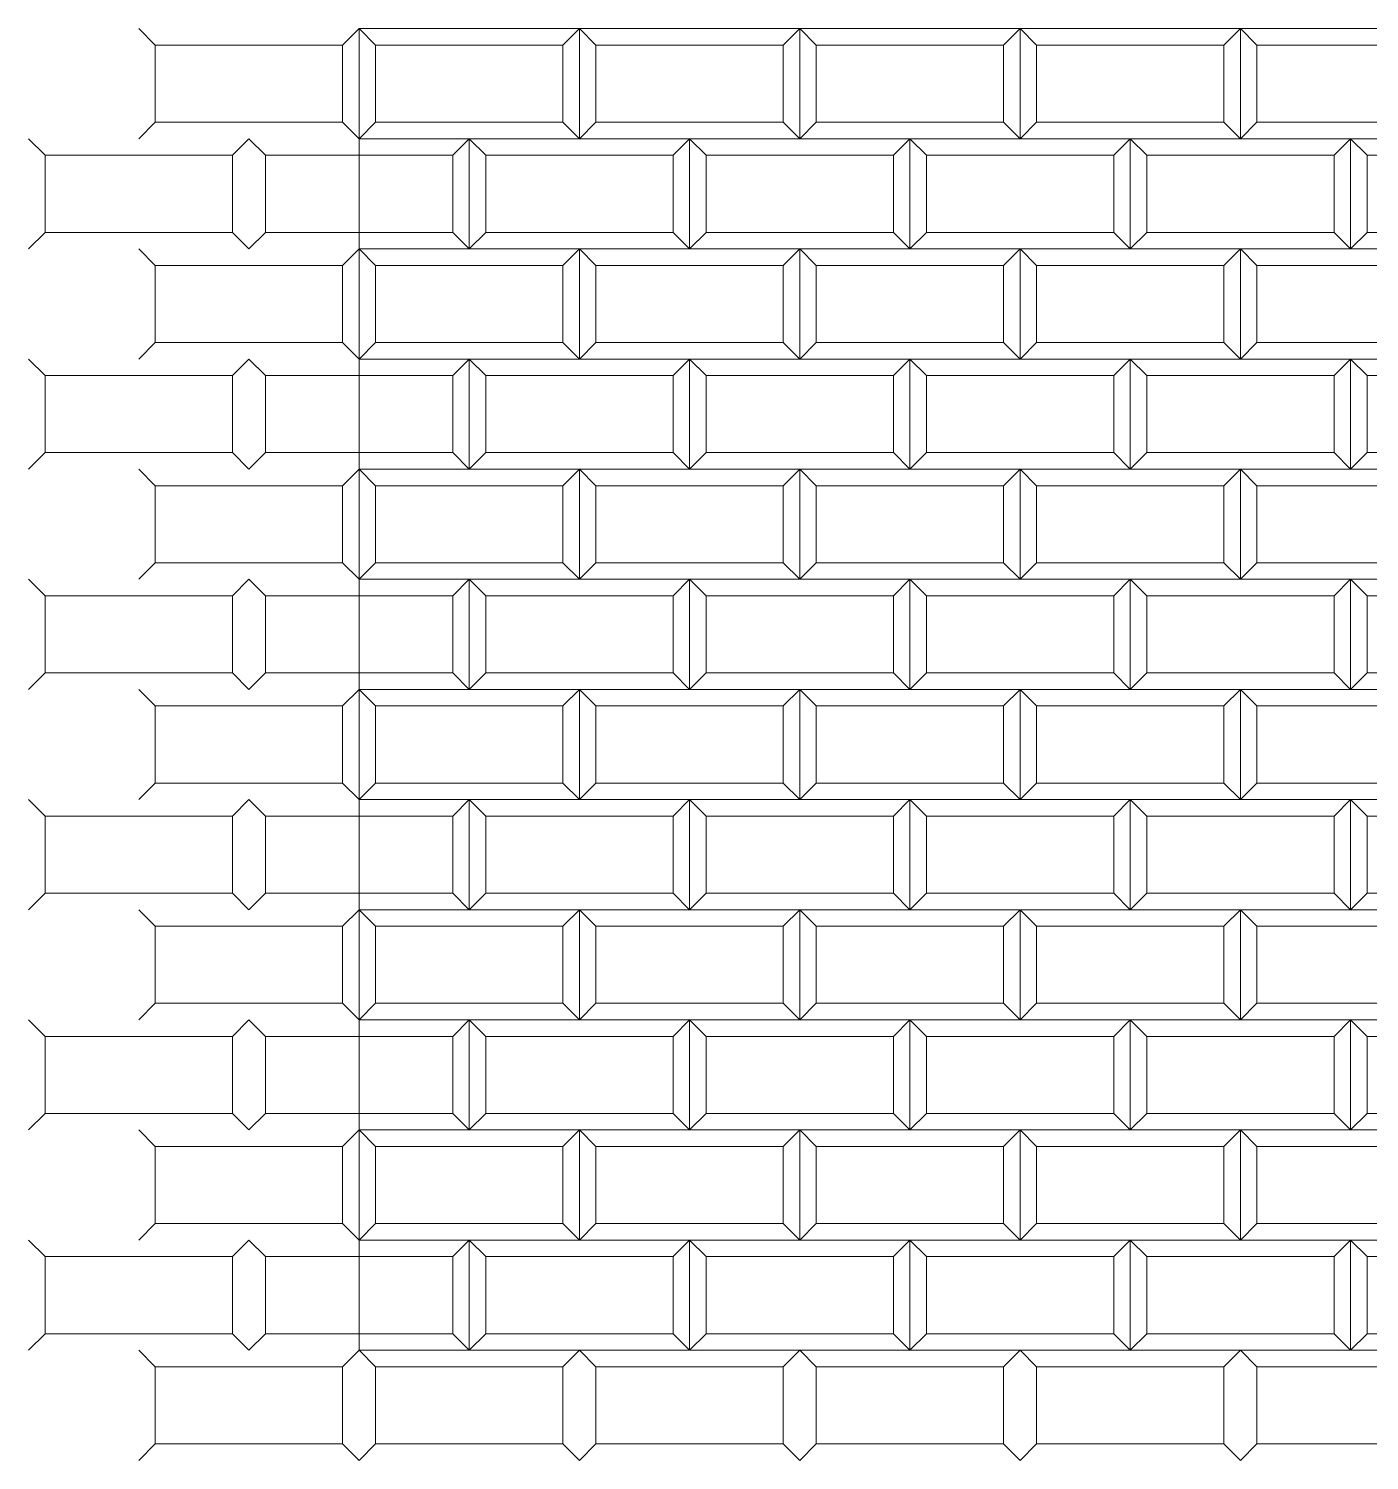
# Model space of a CAD drawing. Header units: centimetres. Extents: x -2268 to 4168, y -1681 to 1458.
# Drawn here: x 3067.1 to 3188.8, y 92.8 to 222.8 of the extents above; entities that cross this region are included whole.
import ezdxf

# ---------------------------------------------------------------- set-up
doc = ezdxf.new("R2010")
doc.units = ezdxf.units.CM
doc.layers.add('PDF11_Text_Num_Penna__4', color=4, linetype='Continuous', lineweight=18)
doc.layers.add('PDF11_Text_Num_Penna__5', color=5, linetype='Continuous', lineweight=18)

msp = doc.modelspace()

# ---------------------------------------------------------------- linework, layer by layer
at = {"layer": 'PDF11_Text_Num_Penna__4', "color": 4, "linetype": 'Continuous', "lineweight": 18}
for p, q in [((3077.0782, 222.8014), (3078.5782, 221.3014)), ((3095.5782, 221.3014), (3097.0782, 222.8014)), ((3097.0782, 222.8014), (3098.5782, 221.3014)), ((3115.5782, 221.3014), (3117.0782, 222.8014)), ((3117.0782, 222.8014), (3118.5782, 221.3014)), ((3135.5782, 221.3014), (3137.0782, 222.8014)), ((3137.0782, 222.8014), (3138.5782, 221.3014)), ((3155.5782, 221.3014), (3157.0782, 222.8014)), ((3157.0782, 222.8014), (3158.5782, 221.3014)), ((3175.5782, 221.3014), (3177.0782, 222.8014)), ((3177.0782, 222.8014), (3178.5782, 221.3014)), ((3095.5782, 221.3014), (3078.5782, 221.3014)), ((3078.5782, 214.3014), (3078.5782, 221.3014)), ((3095.5782, 214.3014), (3095.5782, 221.3014)), ((3115.5782, 221.3014), (3098.5782, 221.3014)), ((3098.5782, 214.3014), (3098.5782, 221.3014)), ((3115.5782, 214.3014), (3115.5782, 221.3014)), ((3135.5782, 221.3014), (3118.5782, 221.3014)), ((3118.5782, 214.3014), (3118.5782, 221.3014)), ((3135.5782, 214.3014), (3135.5782, 221.3014)), ((3155.5782, 221.3014), (3138.5782, 221.3014)), ((3138.5782, 214.3014), (3138.5782, 221.3014)), ((3155.5782, 214.3014), (3155.5782, 221.3014)), ((3175.5782, 221.3014), (3158.5782, 221.3014)), ((3158.5782, 214.3014), (3158.5782, 221.3014)), ((3175.5782, 214.3014), (3175.5782, 221.3014)), ((3195.5782, 221.3014), (3178.5782, 221.3014)), ((3178.5782, 214.3014), (3178.5782, 221.3014)), ((3078.5782, 214.3014), (3077.0782, 212.8014)), ((3095.5782, 214.3014), (3078.5782, 214.3014)), ((3095.5782, 214.3014), (3097.0782, 212.8014)), ((3098.5782, 214.3014), (3097.0782, 212.8014)), ((3115.5782, 214.3014), (3098.5782, 214.3014)), ((3115.5782, 214.3014), (3117.0782, 212.8014)), ((3118.5782, 214.3014), (3117.0782, 212.8014)), ((3135.5782, 214.3014), (3118.5782, 214.3014)), ((3135.5782, 214.3014), (3137.0782, 212.8014)), ((3138.5782, 214.3014), (3137.0782, 212.8014)), ((3155.5782, 214.3014), (3138.5782, 214.3014)), ((3155.5782, 214.3014), (3157.0782, 212.8014)), ((3158.5782, 214.3014), (3157.0782, 212.8014)), ((3175.5782, 214.3014), (3158.5782, 214.3014)), ((3175.5782, 214.3014), (3177.0782, 212.8014)), ((3178.5782, 214.3014), (3177.0782, 212.8014)), ((3195.5782, 214.3014), (3178.5782, 214.3014)), ((3067.0782, 212.8014), (3068.5782, 211.3014)), ((3085.5782, 211.3014), (3087.0782, 212.8014)), ((3087.0782, 212.8014), (3088.5782, 211.3014)), ((3105.5782, 211.3014), (3107.0782, 212.8014)), ((3107.0782, 212.8014), (3108.5782, 211.3014)), ((3125.5782, 211.3014), (3127.0782, 212.8014)), ((3127.0782, 212.8014), (3128.5782, 211.3014)), ((3145.5782, 211.3014), (3147.0782, 212.8014)), ((3147.0782, 212.8014), (3148.5782, 211.3014)), ((3165.5782, 211.3014), (3167.0782, 212.8014)), ((3167.0782, 212.8014), (3168.5782, 211.3014)), ((3185.5782, 211.3014), (3187.0782, 212.8014)), ((3187.0782, 212.8014), (3188.5782, 211.3014)), ((3085.5782, 211.3014), (3068.5782, 211.3014)), ((3068.5782, 204.3014), (3068.5782, 211.3014)), ((3085.5782, 204.3014), (3085.5782, 211.3014)), ((3105.5782, 211.3014), (3088.5782, 211.3014)), ((3088.5782, 204.3014), (3088.5782, 211.3014)), ((3105.5782, 204.3014), (3105.5782, 211.3014)), ((3125.5782, 211.3014), (3108.5782, 211.3014)), ((3108.5782, 204.3014), (3108.5782, 211.3014)), ((3125.5782, 204.3014), (3125.5782, 211.3014)), ((3145.5782, 211.3014), (3128.5782, 211.3014)), ((3128.5782, 204.3014), (3128.5782, 211.3014)), ((3145.5782, 204.3014), (3145.5782, 211.3014)), ((3165.5782, 211.3014), (3148.5782, 211.3014)), ((3148.5782, 204.3014), (3148.5782, 211.3014)), ((3165.5782, 204.3014), (3165.5782, 211.3014)), ((3185.5782, 211.3014), (3168.5782, 211.3014)), ((3168.5782, 204.3014), (3168.5782, 211.3014)), ((3185.5782, 204.3014), (3185.5782, 211.3014)), ((3205.5782, 211.3014), (3188.5782, 211.3014)), ((3188.5782, 204.3014), (3188.5782, 211.3014)), ((3068.5782, 204.3014), (3067.0782, 202.8014)), ((3085.5782, 204.3014), (3068.5782, 204.3014)), ((3085.5782, 204.3014), (3087.0782, 202.8014)), ((3088.5782, 204.3014), (3087.0782, 202.8014)), ((3105.5782, 204.3014), (3088.5782, 204.3014)), ((3105.5782, 204.3014), (3107.0782, 202.8014)), ((3108.5782, 204.3014), (3107.0782, 202.8014)), ((3125.5782, 204.3014), (3108.5782, 204.3014)), ((3125.5782, 204.3014), (3127.0782, 202.8014)), ((3128.5782, 204.3014), (3127.0782, 202.8014)), ((3145.5782, 204.3014), (3128.5782, 204.3014)), ((3145.5782, 204.3014), (3147.0782, 202.8014)), ((3148.5782, 204.3014), (3147.0782, 202.8014)), ((3165.5782, 204.3014), (3148.5782, 204.3014)), ((3165.5782, 204.3014), (3167.0782, 202.8014)), ((3168.5782, 204.3014), (3167.0782, 202.8014)), ((3185.5782, 204.3014), (3168.5782, 204.3014)), ((3185.5782, 204.3014), (3187.0782, 202.8014)), ((3188.5782, 204.3014), (3187.0782, 202.8014)), ((3205.5782, 204.3014), (3188.5782, 204.3014)), ((3077.0782, 202.8014), (3078.5782, 201.3014)), ((3095.5782, 201.3014), (3097.0782, 202.8014)), ((3097.0782, 202.8014), (3098.5782, 201.3014)), ((3115.5782, 201.3014), (3117.0782, 202.8014)), ((3117.0782, 202.8014), (3118.5782, 201.3014)), ((3135.5782, 201.3014), (3137.0782, 202.8014)), ((3137.0782, 202.8014), (3138.5782, 201.3014)), ((3155.5782, 201.3014), (3157.0782, 202.8014)), ((3157.0782, 202.8014), (3158.5782, 201.3014)), ((3175.5782, 201.3014), (3177.0782, 202.8014)), ((3177.0782, 202.8014), (3178.5782, 201.3014)), ((3095.5782, 201.3014), (3078.5782, 201.3014)), ((3078.5782, 194.3014), (3078.5782, 201.3014)), ((3095.5782, 194.3014), (3095.5782, 201.3014)), ((3115.5782, 201.3014), (3098.5782, 201.3014)), ((3098.5782, 194.3014), (3098.5782, 201.3014)), ((3115.5782, 194.3014), (3115.5782, 201.3014)), ((3135.5782, 201.3014), (3118.5782, 201.3014)), ((3118.5782, 194.3014), (3118.5782, 201.3014)), ((3135.5782, 194.3014), (3135.5782, 201.3014)), ((3155.5782, 201.3014), (3138.5782, 201.3014)), ((3138.5782, 194.3014), (3138.5782, 201.3014)), ((3155.5782, 194.3014), (3155.5782, 201.3014)), ((3175.5782, 201.3014), (3158.5782, 201.3014)), ((3158.5782, 194.3014), (3158.5782, 201.3014)), ((3175.5782, 194.3014), (3175.5782, 201.3014)), ((3195.5782, 201.3014), (3178.5782, 201.3014)), ((3178.5782, 194.3014), (3178.5782, 201.3014)), ((3078.5782, 194.3014), (3077.0782, 192.8014)), ((3095.5782, 194.3014), (3078.5782, 194.3014)), ((3095.5782, 194.3014), (3097.0782, 192.8014)), ((3098.5782, 194.3014), (3097.0782, 192.8014)), ((3115.5782, 194.3014), (3098.5782, 194.3014)), ((3115.5782, 194.3014), (3117.0782, 192.8014)), ((3118.5782, 194.3014), (3117.0782, 192.8014)), ((3135.5782, 194.3014), (3118.5782, 194.3014)), ((3135.5782, 194.3014), (3137.0782, 192.8014)), ((3138.5782, 194.3014), (3137.0782, 192.8014)), ((3155.5782, 194.3014), (3138.5782, 194.3014)), ((3155.5782, 194.3014), (3157.0782, 192.8014)), ((3158.5782, 194.3014), (3157.0782, 192.8014)), ((3175.5782, 194.3014), (3158.5782, 194.3014)), ((3175.5782, 194.3014), (3177.0782, 192.8014)), ((3178.5782, 194.3014), (3177.0782, 192.8014)), ((3195.5782, 194.3014), (3178.5782, 194.3014)), ((3067.0782, 192.8014), (3068.5782, 191.3014)), ((3085.5782, 191.3014), (3087.0782, 192.8014)), ((3087.0782, 192.8014), (3088.5782, 191.3014)), ((3105.5782, 191.3014), (3107.0782, 192.8014)), ((3107.0782, 192.8014), (3108.5782, 191.3014)), ((3125.5782, 191.3014), (3127.0782, 192.8014)), ((3127.0782, 192.8014), (3128.5782, 191.3014)), ((3145.5782, 191.3014), (3147.0782, 192.8014)), ((3147.0782, 192.8014), (3148.5782, 191.3014)), ((3165.5782, 191.3014), (3167.0782, 192.8014)), ((3167.0782, 192.8014), (3168.5782, 191.3014)), ((3185.5782, 191.3014), (3187.0782, 192.8014)), ((3187.0782, 192.8014), (3188.5782, 191.3014)), ((3085.5782, 191.3014), (3068.5782, 191.3014)), ((3068.5782, 184.3014), (3068.5782, 191.3014)), ((3085.5782, 184.3014), (3085.5782, 191.3014)), ((3105.5782, 191.3014), (3088.5782, 191.3014)), ((3088.5782, 184.3014), (3088.5782, 191.3014)), ((3105.5782, 184.3014), (3105.5782, 191.3014)), ((3125.5782, 191.3014), (3108.5782, 191.3014)), ((3108.5782, 184.3014), (3108.5782, 191.3014)), ((3125.5782, 184.3014), (3125.5782, 191.3014)), ((3145.5782, 191.3014), (3128.5782, 191.3014)), ((3128.5782, 184.3014), (3128.5782, 191.3014)), ((3145.5782, 184.3014), (3145.5782, 191.3014)), ((3165.5782, 191.3014), (3148.5782, 191.3014)), ((3148.5782, 184.3014), (3148.5782, 191.3014)), ((3165.5782, 184.3014), (3165.5782, 191.3014)), ((3185.5782, 191.3014), (3168.5782, 191.3014)), ((3168.5782, 184.3014), (3168.5782, 191.3014)), ((3185.5782, 184.3014), (3185.5782, 191.3014)), ((3205.5782, 191.3014), (3188.5782, 191.3014)), ((3188.5782, 184.3014), (3188.5782, 191.3014)), ((3068.5782, 184.3014), (3067.0782, 182.8014)), ((3085.5782, 184.3014), (3068.5782, 184.3014)), ((3085.5782, 184.3014), (3087.0782, 182.8014)), ((3088.5782, 184.3014), (3087.0782, 182.8014)), ((3105.5782, 184.3014), (3088.5782, 184.3014)), ((3105.5782, 184.3014), (3107.0782, 182.8014)), ((3108.5782, 184.3014), (3107.0782, 182.8014)), ((3125.5782, 184.3014), (3108.5782, 184.3014)), ((3125.5782, 184.3014), (3127.0782, 182.8014)), ((3128.5782, 184.3014), (3127.0782, 182.8014)), ((3145.5782, 184.3014), (3128.5782, 184.3014)), ((3145.5782, 184.3014), (3147.0782, 182.8014)), ((3148.5782, 184.3014), (3147.0782, 182.8014)), ((3165.5782, 184.3014), (3148.5782, 184.3014)), ((3165.5782, 184.3014), (3167.0782, 182.8014)), ((3168.5782, 184.3014), (3167.0782, 182.8014)), ((3185.5782, 184.3014), (3168.5782, 184.3014)), ((3185.5782, 184.3014), (3187.0782, 182.8014)), ((3188.5782, 184.3014), (3187.0782, 182.8014)), ((3205.5782, 184.3014), (3188.5782, 184.3014)), ((3077.0782, 182.8014), (3078.5782, 181.3014)), ((3095.5782, 181.3014), (3097.0782, 182.8014)), ((3097.0782, 182.8014), (3098.5782, 181.3014)), ((3115.5782, 181.3014), (3117.0782, 182.8014)), ((3117.0782, 182.8014), (3118.5782, 181.3014)), ((3135.5782, 181.3014), (3137.0782, 182.8014)), ((3137.0782, 182.8014), (3138.5782, 181.3014)), ((3155.5782, 181.3014), (3157.0782, 182.8014)), ((3157.0782, 182.8014), (3158.5782, 181.3014)), ((3175.5782, 181.3014), (3177.0782, 182.8014)), ((3177.0782, 182.8014), (3178.5782, 181.3014)), ((3095.5782, 181.3014), (3078.5782, 181.3014)), ((3078.5782, 174.3014), (3078.5782, 181.3014)), ((3095.5782, 174.3014), (3095.5782, 181.3014)), ((3115.5782, 181.3014), (3098.5782, 181.3014)), ((3098.5782, 174.3014), (3098.5782, 181.3014)), ((3115.5782, 174.3014), (3115.5782, 181.3014)), ((3135.5782, 181.3014), (3118.5782, 181.3014)), ((3118.5782, 174.3014), (3118.5782, 181.3014)), ((3135.5782, 174.3014), (3135.5782, 181.3014)), ((3155.5782, 181.3014), (3138.5782, 181.3014)), ((3138.5782, 174.3014), (3138.5782, 181.3014)), ((3155.5782, 174.3014), (3155.5782, 181.3014)), ((3175.5782, 181.3014), (3158.5782, 181.3014)), ((3158.5782, 174.3014), (3158.5782, 181.3014)), ((3175.5782, 174.3014), (3175.5782, 181.3014)), ((3195.5782, 181.3014), (3178.5782, 181.3014)), ((3178.5782, 174.3014), (3178.5782, 181.3014)), ((3078.5782, 174.3014), (3077.0782, 172.8014)), ((3095.5782, 174.3014), (3078.5782, 174.3014)), ((3095.5782, 174.3014), (3097.0782, 172.8014)), ((3098.5782, 174.3014), (3097.0782, 172.8014)), ((3115.5782, 174.3014), (3098.5782, 174.3014)), ((3115.5782, 174.3014), (3117.0782, 172.8014)), ((3118.5782, 174.3014), (3117.0782, 172.8014)), ((3135.5782, 174.3014), (3118.5782, 174.3014)), ((3135.5782, 174.3014), (3137.0782, 172.8014)), ((3138.5782, 174.3014), (3137.0782, 172.8014)), ((3155.5782, 174.3014), (3138.5782, 174.3014)), ((3155.5782, 174.3014), (3157.0782, 172.8014)), ((3158.5782, 174.3014), (3157.0782, 172.8014)), ((3175.5782, 174.3014), (3158.5782, 174.3014)), ((3175.5782, 174.3014), (3177.0782, 172.8014)), ((3178.5782, 174.3014), (3177.0782, 172.8014)), ((3195.5782, 174.3014), (3178.5782, 174.3014)), ((3067.0782, 172.8014), (3068.5782, 171.3014)), ((3085.5782, 171.3014), (3087.0782, 172.8014)), ((3087.0782, 172.8014), (3088.5782, 171.3014)), ((3105.5782, 171.3014), (3107.0782, 172.8014)), ((3107.0782, 172.8014), (3108.5782, 171.3014)), ((3125.5782, 171.3014), (3127.0782, 172.8014)), ((3127.0782, 172.8014), (3128.5782, 171.3014)), ((3145.5782, 171.3014), (3147.0782, 172.8014)), ((3147.0782, 172.8014), (3148.5782, 171.3014)), ((3165.5782, 171.3014), (3167.0782, 172.8014)), ((3167.0782, 172.8014), (3168.5782, 171.3014)), ((3185.5782, 171.3014), (3187.0782, 172.8014)), ((3187.0782, 172.8014), (3188.5782, 171.3014)), ((3085.5782, 171.3014), (3068.5782, 171.3014)), ((3068.5782, 164.3014), (3068.5782, 171.3014)), ((3085.5782, 164.3014), (3085.5782, 171.3014)), ((3105.5782, 171.3014), (3088.5782, 171.3014)), ((3088.5782, 164.3014), (3088.5782, 171.3014)), ((3105.5782, 164.3014), (3105.5782, 171.3014)), ((3125.5782, 171.3014), (3108.5782, 171.3014)), ((3108.5782, 164.3014), (3108.5782, 171.3014)), ((3125.5782, 164.3014), (3125.5782, 171.3014)), ((3145.5782, 171.3014), (3128.5782, 171.3014)), ((3128.5782, 164.3014), (3128.5782, 171.3014)), ((3145.5782, 164.3014), (3145.5782, 171.3014)), ((3165.5782, 171.3014), (3148.5782, 171.3014)), ((3148.5782, 164.3014), (3148.5782, 171.3014)), ((3165.5782, 164.3014), (3165.5782, 171.3014)), ((3185.5782, 171.3014), (3168.5782, 171.3014)), ((3168.5782, 164.3014), (3168.5782, 171.3014)), ((3185.5782, 164.3014), (3185.5782, 171.3014)), ((3205.5782, 171.3014), (3188.5782, 171.3014)), ((3188.5782, 164.3014), (3188.5782, 171.3014)), ((3068.5782, 164.3014), (3067.0782, 162.8014)), ((3085.5782, 164.3014), (3068.5782, 164.3014)), ((3085.5782, 164.3014), (3087.0782, 162.8014)), ((3088.5782, 164.3014), (3087.0782, 162.8014)), ((3105.5782, 164.3014), (3088.5782, 164.3014)), ((3105.5782, 164.3014), (3107.0782, 162.8014)), ((3108.5782, 164.3014), (3107.0782, 162.8014)), ((3125.5782, 164.3014), (3108.5782, 164.3014)), ((3125.5782, 164.3014), (3127.0782, 162.8014)), ((3128.5782, 164.3014), (3127.0782, 162.8014)), ((3145.5782, 164.3014), (3128.5782, 164.3014)), ((3145.5782, 164.3014), (3147.0782, 162.8014)), ((3148.5782, 164.3014), (3147.0782, 162.8014)), ((3165.5782, 164.3014), (3148.5782, 164.3014)), ((3165.5782, 164.3014), (3167.0782, 162.8014)), ((3168.5782, 164.3014), (3167.0782, 162.8014)), ((3185.5782, 164.3014), (3168.5782, 164.3014)), ((3185.5782, 164.3014), (3187.0782, 162.8014)), ((3188.5782, 164.3014), (3187.0782, 162.8014)), ((3205.5782, 164.3014), (3188.5782, 164.3014)), ((3077.0782, 162.8014), (3078.5782, 161.3014)), ((3095.5782, 161.3014), (3097.0782, 162.8014)), ((3097.0782, 162.8014), (3098.5782, 161.3014)), ((3115.5782, 161.3014), (3117.0782, 162.8014)), ((3117.0782, 162.8014), (3118.5782, 161.3014)), ((3135.5782, 161.3014), (3137.0782, 162.8014)), ((3137.0782, 162.8014), (3138.5782, 161.3014)), ((3155.5782, 161.3014), (3157.0782, 162.8014)), ((3157.0782, 162.8014), (3158.5782, 161.3014)), ((3175.5782, 161.3014), (3177.0782, 162.8014)), ((3177.0782, 162.8014), (3178.5782, 161.3014)), ((3095.5782, 161.3014), (3078.5782, 161.3014)), ((3078.5782, 154.3014), (3078.5782, 161.3014)), ((3095.5782, 154.3014), (3095.5782, 161.3014)), ((3115.5782, 161.3014), (3098.5782, 161.3014)), ((3098.5782, 154.3014), (3098.5782, 161.3014)), ((3115.5782, 154.3014), (3115.5782, 161.3014)), ((3135.5782, 161.3014), (3118.5782, 161.3014)), ((3118.5782, 154.3014), (3118.5782, 161.3014)), ((3135.5782, 154.3014), (3135.5782, 161.3014)), ((3155.5782, 161.3014), (3138.5782, 161.3014)), ((3138.5782, 154.3014), (3138.5782, 161.3014)), ((3155.5782, 154.3014), (3155.5782, 161.3014)), ((3175.5782, 161.3014), (3158.5782, 161.3014)), ((3158.5782, 154.3014), (3158.5782, 161.3014)), ((3175.5782, 154.3014), (3175.5782, 161.3014)), ((3195.5782, 161.3014), (3178.5782, 161.3014)), ((3178.5782, 154.3014), (3178.5782, 161.3014)), ((3078.5782, 154.3014), (3077.0782, 152.8014)), ((3095.5782, 154.3014), (3078.5782, 154.3014)), ((3095.5782, 154.3014), (3097.0782, 152.8014)), ((3098.5782, 154.3014), (3097.0782, 152.8014)), ((3115.5782, 154.3014), (3098.5782, 154.3014)), ((3115.5782, 154.3014), (3117.0782, 152.8014)), ((3118.5782, 154.3014), (3117.0782, 152.8014)), ((3135.5782, 154.3014), (3118.5782, 154.3014)), ((3135.5782, 154.3014), (3137.0782, 152.8014)), ((3138.5782, 154.3014), (3137.0782, 152.8014)), ((3155.5782, 154.3014), (3138.5782, 154.3014)), ((3155.5782, 154.3014), (3157.0782, 152.8014)), ((3158.5782, 154.3014), (3157.0782, 152.8014)), ((3175.5782, 154.3014), (3158.5782, 154.3014)), ((3175.5782, 154.3014), (3177.0782, 152.8014)), ((3178.5782, 154.3014), (3177.0782, 152.8014)), ((3195.5782, 154.3014), (3178.5782, 154.3014)), ((3067.0782, 152.8014), (3068.5782, 151.3014)), ((3085.5782, 151.3014), (3087.0782, 152.8014)), ((3087.0782, 152.8014), (3088.5782, 151.3014)), ((3105.5782, 151.3014), (3107.0782, 152.8014)), ((3107.0782, 152.8014), (3108.5782, 151.3014)), ((3125.5782, 151.3014), (3127.0782, 152.8014)), ((3127.0782, 152.8014), (3128.5782, 151.3014)), ((3145.5782, 151.3014), (3147.0782, 152.8014)), ((3147.0782, 152.8014), (3148.5782, 151.3014)), ((3165.5782, 151.3014), (3167.0782, 152.8014)), ((3167.0782, 152.8014), (3168.5782, 151.3014)), ((3185.5782, 151.3014), (3187.0782, 152.8014)), ((3187.0782, 152.8014), (3188.5782, 151.3014)), ((3085.5782, 151.3014), (3068.5782, 151.3014)), ((3068.5782, 144.3014), (3068.5782, 151.3014)), ((3085.5782, 144.3014), (3085.5782, 151.3014)), ((3105.5782, 151.3014), (3088.5782, 151.3014)), ((3088.5782, 144.3014), (3088.5782, 151.3014)), ((3105.5782, 144.3014), (3105.5782, 151.3014)), ((3125.5782, 151.3014), (3108.5782, 151.3014)), ((3108.5782, 144.3014), (3108.5782, 151.3014)), ((3125.5782, 144.3014), (3125.5782, 151.3014)), ((3145.5782, 151.3014), (3128.5782, 151.3014)), ((3128.5782, 144.3014), (3128.5782, 151.3014)), ((3145.5782, 144.3014), (3145.5782, 151.3014)), ((3165.5782, 151.3014), (3148.5782, 151.3014)), ((3148.5782, 144.3014), (3148.5782, 151.3014)), ((3165.5782, 144.3014), (3165.5782, 151.3014)), ((3185.5782, 151.3014), (3168.5782, 151.3014)), ((3168.5782, 144.3014), (3168.5782, 151.3014)), ((3185.5782, 144.3014), (3185.5782, 151.3014)), ((3205.5782, 151.3014), (3188.5782, 151.3014)), ((3188.5782, 144.3014), (3188.5782, 151.3014)), ((3068.5782, 144.3014), (3067.0782, 142.8014)), ((3085.5782, 144.3014), (3068.5782, 144.3014)), ((3085.5782, 144.3014), (3087.0782, 142.8014)), ((3088.5782, 144.3014), (3087.0782, 142.8014)), ((3105.5782, 144.3014), (3088.5782, 144.3014)), ((3105.5782, 144.3014), (3107.0782, 142.8014)), ((3108.5782, 144.3014), (3107.0782, 142.8014)), ((3125.5782, 144.3014), (3108.5782, 144.3014)), ((3125.5782, 144.3014), (3127.0782, 142.8014)), ((3128.5782, 144.3014), (3127.0782, 142.8014)), ((3145.5782, 144.3014), (3128.5782, 144.3014)), ((3145.5782, 144.3014), (3147.0782, 142.8014)), ((3148.5782, 144.3014), (3147.0782, 142.8014)), ((3165.5782, 144.3014), (3148.5782, 144.3014)), ((3165.5782, 144.3014), (3167.0782, 142.8014)), ((3168.5782, 144.3014), (3167.0782, 142.8014)), ((3185.5782, 144.3014), (3168.5782, 144.3014)), ((3185.5782, 144.3014), (3187.0782, 142.8014)), ((3188.5782, 144.3014), (3187.0782, 142.8014)), ((3205.5782, 144.3014), (3188.5782, 144.3014)), ((3077.0782, 142.8014), (3078.5782, 141.3014)), ((3095.5782, 141.3014), (3097.0782, 142.8014)), ((3097.0782, 142.8014), (3098.5782, 141.3014)), ((3115.5782, 141.3014), (3117.0782, 142.8014)), ((3117.0782, 142.8014), (3118.5782, 141.3014)), ((3135.5782, 141.3014), (3137.0782, 142.8014)), ((3137.0782, 142.8014), (3138.5782, 141.3014)), ((3155.5782, 141.3014), (3157.0782, 142.8014)), ((3157.0782, 142.8014), (3158.5782, 141.3014)), ((3175.5782, 141.3014), (3177.0782, 142.8014)), ((3177.0782, 142.8014), (3178.5782, 141.3014)), ((3095.5782, 141.3014), (3078.5782, 141.3014)), ((3078.5782, 134.3014), (3078.5782, 141.3014)), ((3095.5782, 134.3014), (3095.5782, 141.3014)), ((3115.5782, 141.3014), (3098.5782, 141.3014)), ((3098.5782, 134.3014), (3098.5782, 141.3014)), ((3115.5782, 134.3014), (3115.5782, 141.3014)), ((3135.5782, 141.3014), (3118.5782, 141.3014)), ((3118.5782, 134.3014), (3118.5782, 141.3014)), ((3135.5782, 134.3014), (3135.5782, 141.3014)), ((3155.5782, 141.3014), (3138.5782, 141.3014)), ((3138.5782, 134.3014), (3138.5782, 141.3014)), ((3155.5782, 134.3014), (3155.5782, 141.3014)), ((3175.5782, 141.3014), (3158.5782, 141.3014)), ((3158.5782, 134.3014), (3158.5782, 141.3014)), ((3175.5782, 134.3014), (3175.5782, 141.3014)), ((3195.5782, 141.3014), (3178.5782, 141.3014)), ((3178.5782, 134.3014), (3178.5782, 141.3014)), ((3078.5782, 134.3014), (3077.0782, 132.8014)), ((3095.5782, 134.3014), (3078.5782, 134.3014)), ((3095.5782, 134.3014), (3097.0782, 132.8014)), ((3098.5782, 134.3014), (3097.0782, 132.8014)), ((3115.5782, 134.3014), (3098.5782, 134.3014)), ((3115.5782, 134.3014), (3117.0782, 132.8014)), ((3118.5782, 134.3014), (3117.0782, 132.8014)), ((3135.5782, 134.3014), (3118.5782, 134.3014)), ((3135.5782, 134.3014), (3137.0782, 132.8014)), ((3138.5782, 134.3014), (3137.0782, 132.8014)), ((3155.5782, 134.3014), (3138.5782, 134.3014)), ((3155.5782, 134.3014), (3157.0782, 132.8014)), ((3158.5782, 134.3014), (3157.0782, 132.8014)), ((3175.5782, 134.3014), (3158.5782, 134.3014)), ((3175.5782, 134.3014), (3177.0782, 132.8014)), ((3178.5782, 134.3014), (3177.0782, 132.8014)), ((3195.5782, 134.3014), (3178.5782, 134.3014)), ((3067.0782, 132.8014), (3068.5782, 131.3014)), ((3085.5782, 131.3014), (3087.0782, 132.8014)), ((3087.0782, 132.8014), (3088.5782, 131.3014)), ((3105.5782, 131.3014), (3107.0782, 132.8014)), ((3107.0782, 132.8014), (3108.5782, 131.3014)), ((3125.5782, 131.3014), (3127.0782, 132.8014)), ((3127.0782, 132.8014), (3128.5782, 131.3014)), ((3145.5782, 131.3014), (3147.0782, 132.8014)), ((3147.0782, 132.8014), (3148.5782, 131.3014)), ((3165.5782, 131.3014), (3167.0782, 132.8014)), ((3167.0782, 132.8014), (3168.5782, 131.3014)), ((3185.5782, 131.3014), (3187.0782, 132.8014)), ((3187.0782, 132.8014), (3188.5782, 131.3014)), ((3085.5782, 131.3014), (3068.5782, 131.3014)), ((3068.5782, 124.3014), (3068.5782, 131.3014)), ((3085.5782, 124.3014), (3085.5782, 131.3014)), ((3105.5782, 131.3014), (3088.5782, 131.3014)), ((3088.5782, 124.3014), (3088.5782, 131.3014)), ((3105.5782, 124.3014), (3105.5782, 131.3014)), ((3125.5782, 131.3014), (3108.5782, 131.3014)), ((3108.5782, 124.3014), (3108.5782, 131.3014)), ((3125.5782, 124.3014), (3125.5782, 131.3014)), ((3145.5782, 131.3014), (3128.5782, 131.3014)), ((3128.5782, 124.3014), (3128.5782, 131.3014)), ((3145.5782, 124.3014), (3145.5782, 131.3014)), ((3165.5782, 131.3014), (3148.5782, 131.3014)), ((3148.5782, 124.3014), (3148.5782, 131.3014)), ((3165.5782, 124.3014), (3165.5782, 131.3014)), ((3185.5782, 131.3014), (3168.5782, 131.3014)), ((3168.5782, 124.3014), (3168.5782, 131.3014)), ((3185.5782, 124.3014), (3185.5782, 131.3014)), ((3205.5782, 131.3014), (3188.5782, 131.3014)), ((3188.5782, 124.3014), (3188.5782, 131.3014)), ((3068.5782, 124.3014), (3067.0782, 122.8014)), ((3085.5782, 124.3014), (3068.5782, 124.3014)), ((3085.5782, 124.3014), (3087.0782, 122.8014)), ((3088.5782, 124.3014), (3087.0782, 122.8014)), ((3105.5782, 124.3014), (3088.5782, 124.3014)), ((3105.5782, 124.3014), (3107.0782, 122.8014)), ((3108.5782, 124.3014), (3107.0782, 122.8014)), ((3125.5782, 124.3014), (3108.5782, 124.3014)), ((3125.5782, 124.3014), (3127.0782, 122.8014)), ((3128.5782, 124.3014), (3127.0782, 122.8014)), ((3145.5782, 124.3014), (3128.5782, 124.3014)), ((3145.5782, 124.3014), (3147.0782, 122.8014)), ((3148.5782, 124.3014), (3147.0782, 122.8014)), ((3165.5782, 124.3014), (3148.5782, 124.3014)), ((3165.5782, 124.3014), (3167.0782, 122.8014)), ((3168.5782, 124.3014), (3167.0782, 122.8014)), ((3185.5782, 124.3014), (3168.5782, 124.3014)), ((3185.5782, 124.3014), (3187.0782, 122.8014)), ((3188.5782, 124.3014), (3187.0782, 122.8014)), ((3205.5782, 124.3014), (3188.5782, 124.3014)), ((3077.0782, 122.8014), (3078.5782, 121.3014)), ((3095.5782, 121.3014), (3097.0782, 122.8014)), ((3097.0782, 122.8014), (3098.5782, 121.3014)), ((3115.5782, 121.3014), (3117.0782, 122.8014)), ((3117.0782, 122.8014), (3118.5782, 121.3014)), ((3135.5782, 121.3014), (3137.0782, 122.8014)), ((3137.0782, 122.8014), (3138.5782, 121.3014)), ((3155.5782, 121.3014), (3157.0782, 122.8014)), ((3157.0782, 122.8014), (3158.5782, 121.3014)), ((3175.5782, 121.3014), (3177.0782, 122.8014)), ((3177.0782, 122.8014), (3178.5782, 121.3014)), ((3095.5782, 121.3014), (3078.5782, 121.3014)), ((3078.5782, 114.3014), (3078.5782, 121.3014)), ((3095.5782, 114.3014), (3095.5782, 121.3014)), ((3115.5782, 121.3014), (3098.5782, 121.3014)), ((3098.5782, 114.3014), (3098.5782, 121.3014)), ((3115.5782, 114.3014), (3115.5782, 121.3014)), ((3135.5782, 121.3014), (3118.5782, 121.3014)), ((3118.5782, 114.3014), (3118.5782, 121.3014)), ((3135.5782, 114.3014), (3135.5782, 121.3014)), ((3155.5782, 121.3014), (3138.5782, 121.3014)), ((3138.5782, 114.3014), (3138.5782, 121.3014)), ((3155.5782, 114.3014), (3155.5782, 121.3014)), ((3175.5782, 121.3014), (3158.5782, 121.3014)), ((3158.5782, 114.3014), (3158.5782, 121.3014)), ((3175.5782, 114.3014), (3175.5782, 121.3014)), ((3195.5782, 121.3014), (3178.5782, 121.3014)), ((3178.5782, 114.3014), (3178.5782, 121.3014)), ((3078.5782, 114.3014), (3077.0782, 112.8014)), ((3095.5782, 114.3014), (3078.5782, 114.3014)), ((3095.5782, 114.3014), (3097.0782, 112.8014)), ((3098.5782, 114.3014), (3097.0782, 112.8014)), ((3115.5782, 114.3014), (3098.5782, 114.3014)), ((3115.5782, 114.3014), (3117.0782, 112.8014)), ((3118.5782, 114.3014), (3117.0782, 112.8014)), ((3135.5782, 114.3014), (3118.5782, 114.3014)), ((3135.5782, 114.3014), (3137.0782, 112.8014)), ((3138.5782, 114.3014), (3137.0782, 112.8014)), ((3155.5782, 114.3014), (3138.5782, 114.3014)), ((3155.5782, 114.3014), (3157.0782, 112.8014)), ((3158.5782, 114.3014), (3157.0782, 112.8014)), ((3175.5782, 114.3014), (3158.5782, 114.3014)), ((3175.5782, 114.3014), (3177.0782, 112.8014)), ((3178.5782, 114.3014), (3177.0782, 112.8014)), ((3195.5782, 114.3014), (3178.5782, 114.3014)), ((3067.0782, 112.8014), (3068.5782, 111.3014)), ((3085.5782, 111.3014), (3087.0782, 112.8014)), ((3087.0782, 112.8014), (3088.5782, 111.3014)), ((3105.5782, 111.3014), (3107.0782, 112.8014)), ((3107.0782, 112.8014), (3108.5782, 111.3014)), ((3125.5782, 111.3014), (3127.0782, 112.8014)), ((3127.0782, 112.8014), (3128.5782, 111.3014)), ((3145.5782, 111.3014), (3147.0782, 112.8014)), ((3147.0782, 112.8014), (3148.5782, 111.3014)), ((3165.5782, 111.3014), (3167.0782, 112.8014)), ((3167.0782, 112.8014), (3168.5782, 111.3014)), ((3185.5782, 111.3014), (3187.0782, 112.8014)), ((3187.0782, 112.8014), (3188.5782, 111.3014)), ((3085.5782, 111.3014), (3068.5782, 111.3014)), ((3068.5782, 104.3014), (3068.5782, 111.3014)), ((3085.5782, 104.3014), (3085.5782, 111.3014)), ((3105.5782, 111.3014), (3088.5782, 111.3014)), ((3088.5782, 104.3014), (3088.5782, 111.3014)), ((3105.5782, 104.3014), (3105.5782, 111.3014)), ((3125.5782, 111.3014), (3108.5782, 111.3014)), ((3108.5782, 104.3014), (3108.5782, 111.3014)), ((3125.5782, 104.3014), (3125.5782, 111.3014)), ((3145.5782, 111.3014), (3128.5782, 111.3014)), ((3128.5782, 104.3014), (3128.5782, 111.3014)), ((3145.5782, 104.3014), (3145.5782, 111.3014)), ((3165.5782, 111.3014), (3148.5782, 111.3014)), ((3148.5782, 104.3014), (3148.5782, 111.3014)), ((3165.5782, 104.3014), (3165.5782, 111.3014)), ((3185.5782, 111.3014), (3168.5782, 111.3014)), ((3168.5782, 104.3014), (3168.5782, 111.3014)), ((3185.5782, 104.3014), (3185.5782, 111.3014)), ((3205.5782, 111.3014), (3188.5782, 111.3014)), ((3188.5782, 104.3014), (3188.5782, 111.3014)), ((3068.5782, 104.3014), (3067.0782, 102.8014)), ((3085.5782, 104.3014), (3068.5782, 104.3014)), ((3085.5782, 104.3014), (3087.0782, 102.8014)), ((3088.5782, 104.3014), (3087.0782, 102.8014)), ((3105.5782, 104.3014), (3088.5782, 104.3014)), ((3105.5782, 104.3014), (3107.0782, 102.8014)), ((3108.5782, 104.3014), (3107.0782, 102.8014)), ((3125.5782, 104.3014), (3108.5782, 104.3014)), ((3125.5782, 104.3014), (3127.0782, 102.8014)), ((3128.5782, 104.3014), (3127.0782, 102.8014)), ((3145.5782, 104.3014), (3128.5782, 104.3014)), ((3145.5782, 104.3014), (3147.0782, 102.8014)), ((3148.5782, 104.3014), (3147.0782, 102.8014)), ((3165.5782, 104.3014), (3148.5782, 104.3014)), ((3165.5782, 104.3014), (3167.0782, 102.8014)), ((3168.5782, 104.3014), (3167.0782, 102.8014)), ((3185.5782, 104.3014), (3168.5782, 104.3014)), ((3185.5782, 104.3014), (3187.0782, 102.8014)), ((3188.5782, 104.3014), (3187.0782, 102.8014)), ((3205.5782, 104.3014), (3188.5782, 104.3014)), ((3077.0782, 102.8014), (3078.5782, 101.3014)), ((3095.5782, 101.3014), (3097.0782, 102.8014)), ((3097.0782, 102.8014), (3098.5782, 101.3014)), ((3115.5782, 101.3014), (3117.0782, 102.8014)), ((3117.0782, 102.8014), (3118.5782, 101.3014)), ((3135.5782, 101.3014), (3137.0782, 102.8014)), ((3137.0782, 102.8014), (3138.5782, 101.3014)), ((3155.5782, 101.3014), (3157.0782, 102.8014)), ((3157.0782, 102.8014), (3158.5782, 101.3014)), ((3175.5782, 101.3014), (3177.0782, 102.8014)), ((3177.0782, 102.8014), (3178.5782, 101.3014)), ((3095.5782, 101.3014), (3078.5782, 101.3014)), ((3078.5782, 94.3014), (3078.5782, 101.3014)), ((3095.5782, 94.3014), (3095.5782, 101.3014)), ((3115.5782, 101.3014), (3098.5782, 101.3014)), ((3098.5782, 94.3014), (3098.5782, 101.3014)), ((3115.5782, 94.3014), (3115.5782, 101.3014)), ((3135.5782, 101.3014), (3118.5782, 101.3014)), ((3118.5782, 94.3014), (3118.5782, 101.3014)), ((3135.5782, 94.3014), (3135.5782, 101.3014)), ((3155.5782, 101.3014), (3138.5782, 101.3014)), ((3138.5782, 94.3014), (3138.5782, 101.3014)), ((3155.5782, 94.3014), (3155.5782, 101.3014)), ((3175.5782, 101.3014), (3158.5782, 101.3014)), ((3158.5782, 94.3014), (3158.5782, 101.3014)), ((3175.5782, 94.3014), (3175.5782, 101.3014)), ((3195.5782, 101.3014), (3178.5782, 101.3014)), ((3178.5782, 94.3014), (3178.5782, 101.3014)), ((3078.5782, 94.3014), (3077.0782, 92.8014)), ((3095.5782, 94.3014), (3078.5782, 94.3014)), ((3095.5782, 94.3014), (3097.0782, 92.8014)), ((3098.5782, 94.3014), (3097.0782, 92.8014)), ((3115.5782, 94.3014), (3098.5782, 94.3014)), ((3115.5782, 94.3014), (3117.0782, 92.8014)), ((3118.5782, 94.3014), (3117.0782, 92.8014)), ((3135.5782, 94.3014), (3118.5782, 94.3014)), ((3135.5782, 94.3014), (3137.0782, 92.8014)), ((3138.5782, 94.3014), (3137.0782, 92.8014)), ((3155.5782, 94.3014), (3138.5782, 94.3014)), ((3155.5782, 94.3014), (3157.0782, 92.8014)), ((3158.5782, 94.3014), (3157.0782, 92.8014)), ((3175.5782, 94.3014), (3158.5782, 94.3014)), ((3175.5782, 94.3014), (3177.0782, 92.8014)), ((3178.5782, 94.3014), (3177.0782, 92.8014)), ((3195.5782, 94.3014), (3178.5782, 94.3014))]:
    msp.add_line(p, q, dxfattribs=at)
at = {"layer": 'PDF11_Text_Num_Penna__5', "color": 5, "linetype": 'Continuous', "lineweight": 18}
for p, q in [((3317.0782, 222.8014), (3097.0782, 222.8014)), ((3097.0782, 102.8014), (3097.0782, 222.8014)), ((3117.0782, 212.8014), (3117.0782, 222.8014)), ((3137.0782, 212.8014), (3137.0782, 222.8014)), ((3157.0782, 212.8014), (3157.0782, 222.8014)), ((3177.0782, 212.8014), (3177.0782, 222.8014)), ((3317.0782, 212.8014), (3097.0782, 212.8014)), ((3107.0782, 202.8014), (3107.0782, 212.8014)), ((3127.0782, 202.8014), (3127.0782, 212.8014)), ((3147.0782, 202.8014), (3147.0782, 212.8014)), ((3167.0782, 202.8014), (3167.0782, 212.8014)), ((3187.0782, 202.8014), (3187.0782, 212.8014)), ((3317.0782, 202.8014), (3097.0782, 202.8014)), ((3117.0782, 192.8014), (3117.0782, 202.8014)), ((3137.0782, 192.8014), (3137.0782, 202.8014)), ((3157.0782, 192.8014), (3157.0782, 202.8014)), ((3177.0782, 192.8014), (3177.0782, 202.8014)), ((3317.0782, 192.8014), (3097.0782, 192.8014)), ((3107.0782, 182.8014), (3107.0782, 192.8014)), ((3127.0782, 182.8014), (3127.0782, 192.8014)), ((3147.0782, 182.8014), (3147.0782, 192.8014)), ((3167.0782, 182.8014), (3167.0782, 192.8014)), ((3187.0782, 182.8014), (3187.0782, 192.8014)), ((3317.0782, 182.8014), (3097.0782, 182.8014)), ((3117.0782, 172.8014), (3117.0782, 182.8014)), ((3137.0782, 172.8014), (3137.0782, 182.8014)), ((3157.0782, 172.8014), (3157.0782, 182.8014)), ((3177.0782, 172.8014), (3177.0782, 182.8014)), ((3317.0782, 172.8014), (3097.0782, 172.8014)), ((3107.0782, 162.8014), (3107.0782, 172.8014)), ((3127.0782, 162.8014), (3127.0782, 172.8014)), ((3147.0782, 162.8014), (3147.0782, 172.8014)), ((3167.0782, 162.8014), (3167.0782, 172.8014)), ((3187.0782, 162.8014), (3187.0782, 172.8014)), ((3317.0782, 162.8014), (3097.0782, 162.8014)), ((3117.0782, 152.8014), (3117.0782, 162.8014)), ((3137.0782, 152.8014), (3137.0782, 162.8014)), ((3157.0782, 152.8014), (3157.0782, 162.8014)), ((3177.0782, 152.8014), (3177.0782, 162.8014)), ((3317.0782, 152.8014), (3097.0782, 152.8014)), ((3107.0782, 142.8014), (3107.0782, 152.8014)), ((3127.0782, 142.8014), (3127.0782, 152.8014)), ((3147.0782, 142.8014), (3147.0782, 152.8014)), ((3167.0782, 142.8014), (3167.0782, 152.8014)), ((3187.0782, 142.8014), (3187.0782, 152.8014)), ((3317.0782, 142.8014), (3097.0782, 142.8014)), ((3117.0782, 132.8014), (3117.0782, 142.8014)), ((3137.0782, 132.8014), (3137.0782, 142.8014)), ((3157.0782, 132.8014), (3157.0782, 142.8014)), ((3177.0782, 132.8014), (3177.0782, 142.8014)), ((3317.0782, 132.8014), (3097.0782, 132.8014)), ((3107.0782, 122.8014), (3107.0782, 132.8014)), ((3127.0782, 122.8014), (3127.0782, 132.8014)), ((3147.0782, 122.8014), (3147.0782, 132.8014)), ((3167.0782, 122.8014), (3167.0782, 132.8014)), ((3187.0782, 122.8014), (3187.0782, 132.8014)), ((3317.0782, 122.8014), (3097.0782, 122.8014)), ((3117.0782, 112.8014), (3117.0782, 122.8014)), ((3137.0782, 112.8014), (3137.0782, 122.8014)), ((3157.0782, 112.8014), (3157.0782, 122.8014)), ((3177.0782, 112.8014), (3177.0782, 122.8014)), ((3317.0782, 112.8014), (3097.0782, 112.8014)), ((3107.0782, 102.8014), (3107.0782, 112.8014)), ((3127.0782, 102.8014), (3127.0782, 112.8014)), ((3147.0782, 102.8014), (3147.0782, 112.8014)), ((3167.0782, 102.8014), (3167.0782, 112.8014)), ((3187.0782, 102.8014), (3187.0782, 112.8014)), ((3317.0782, 102.8014), (3097.0782, 102.8014))]:
    msp.add_line(p, q, dxfattribs=at)

doc.saveas('drawing.dxf')
